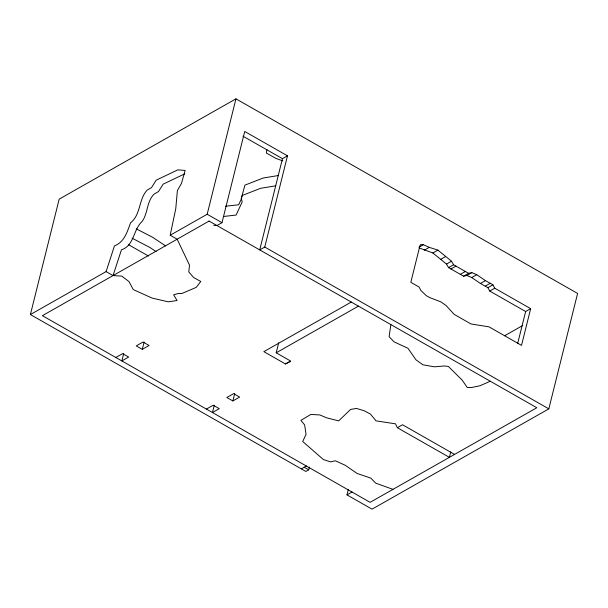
<?xml version="1.0" encoding="UTF-8"?>
<svg xmlns="http://www.w3.org/2000/svg" width="608" height="608" viewBox="0 0 608 608"><rect width="100%" height="100%" fill="white"/><g stroke="black" fill="none" stroke-linecap="round" stroke-linejoin="round"><path stroke-width="0.91" d="M266.882 149.302L266.403 153.056L275.796 158.354L282.834 160.9M390.86 324.604L389.12 336.703L394.106 341.878L407.945 348.27L415.933 359.784L422.849 364.777L434.431 366.822L444.433 365.963L448.415 366.464L462.088 380.053L467.316 387.524L471.557 387.516L480.069 385.715L490.306 381.246M106.088 271.609L113.058 275.576L121.752 276.108L128.995 281.58L133.266 289.583L152.008 298.049L168.196 301.819L177.088 300.55L173.622 294.827L178.304 293.482L181.716 293.565L196.224 287.379L200.777 281.481L193.633 277.522L188.807 271.943L189.498 265.088L177.156 239.202L170.194 235.235L175.773 208.62L177.392 190.547L181.473 183.426L185.121 170.438L177.81 169.852L156.15 180.204L151.506 187.621L147.159 190.106C138.434 199.5 141.033 214.495 130.56 222.862C127.262 231.785 124.321 242.197 114.471 245.852L106.088 271.609L30.4 314.556L305.847 471.451L308.727 469.824L309.411 467.058M30.4 314.556L59.174 199.143L235.95 98.838L577.6 293.444L548.826 408.857L372.05 509.162L346.978 494.882L348.354 489.349M123.69 353.59L121.858 360.932L128.668 357.063L122.626 353.628L115.816 357.489M142.28 349.342L149.082 345.481L143.047 342.038L136.238 345.899L142.28 349.342L144.104 342.008M170.194 235.235L207.176 214.252L235.95 98.838M213.742 225.31L216.95 225.538L221.988 222.688L244.728 131.465L287.493 155.83L264.754 247.046L259.722 249.903L282.462 158.68L287.493 155.83M223.866 216.44L236.109 215.05L242.227 201.864L241.277 198.466L244.918 185.144L263.188 178.015L278.342 175.522M214.274 405.194L212.45 412.528L219.252 408.667L213.218 405.224L206.408 409.085M232.864 400.946L239.674 397.077L233.632 393.642L226.83 397.503L232.864 400.946L234.696 393.604M351.28 302.054L263.849 351.66L285.448 363.964L290.624 361.03L276.192 352.807L278.7 342.752M450.764 451.866L449.396 457.353L397.343 427.705L395.565 423.844L375.987 420.842L370.576 414.177L364.336 410.81L356.554 408.454L350.641 409.389L338.664 420.903L326.504 417.787L319.854 414.945L310.825 414.443L300.907 420.371L304.623 424.908L306.044 434.332L302.723 441.53L323.441 459.587L330.463 461.86L335.35 460.803L345.207 465.249L357.147 473.48L370.789 478.101L375.729 483.155L392.988 489.356M517.628 343.642L525.639 311.524L530.67 308.666L494.768 288.222L492.921 284.81L485.465 280.622L476.771 274.694L471.869 272.65L468.624 273.326L463.592 276.176L448.582 267.634L446.477 264.077L432.873 252.974L419.132 247.935M530.67 308.666L521.52 345.374L488.976 326.838L470.972 323.965L454.092 314.321L446.173 305.596L440.739 301.804L429.742 297.616L426.238 295.617L420.865 290.457L419.064 287.014L410.818 282.317L419.968 245.609L420.683 244.614L423.312 244.705L429.278 247.357L437.904 250.116L451.508 261.22L453.614 264.776L468.624 273.326M113.058 275.576L121.44 249.82C134.474 245.518 133.084 229.55 142.15 221.441C148.132 213.043 146.52 201.59 154.12 194.081L158.475 191.588L163.119 184.171L184.779 173.827M241.277 198.466L242.356 195.426L260.619 188.305L275.781 185.805M241.733 198.17L238.678 204.759L225.492 206.256M418.996 247.152L423.312 244.705M424.247 250.215L429.278 247.357M432.873 252.974L437.904 250.116M440.618 259.396L445.649 256.538M276.192 352.807L358.446 306.136M446.477 264.077L451.508 261.22M448.582 267.634L453.614 264.776M450.938 268.972L455.97 266.122M460.347 274.33L465.378 271.48M463.592 276.176L466.838 275.5L471.869 272.65M466.838 275.5L471.74 277.552L476.771 274.694M471.74 277.552L480.434 283.48L485.465 280.622M485.207 286.155L490.238 283.305M480.434 283.48L487.89 287.668L492.921 284.81M487.89 287.668L489.736 291.072L494.768 288.222M504.64 335.76L522.736 325.493M301.34 468.882L306.371 466.024M397.343 427.705L402.519 424.764L454.571 454.412M346.978 494.882L352.009 492.024M285.448 363.964L290.525 361.403M242.987 136.2L282.462 158.68M489.736 291.072L525.639 311.524M207.176 214.252L221.988 222.688M264.754 247.046L548.826 408.857M128.714 244.788L148.481 256.044M304.213 467.248L308.727 469.824M136.238 228.836L152.509 237.211L165.65 245.906M132.08 238.192L149.948 247.502L156.157 251.621M209.106 221.069L42.4 315.666L370.112 502.337L536.826 407.74L209.106 221.069"/></g></svg>
